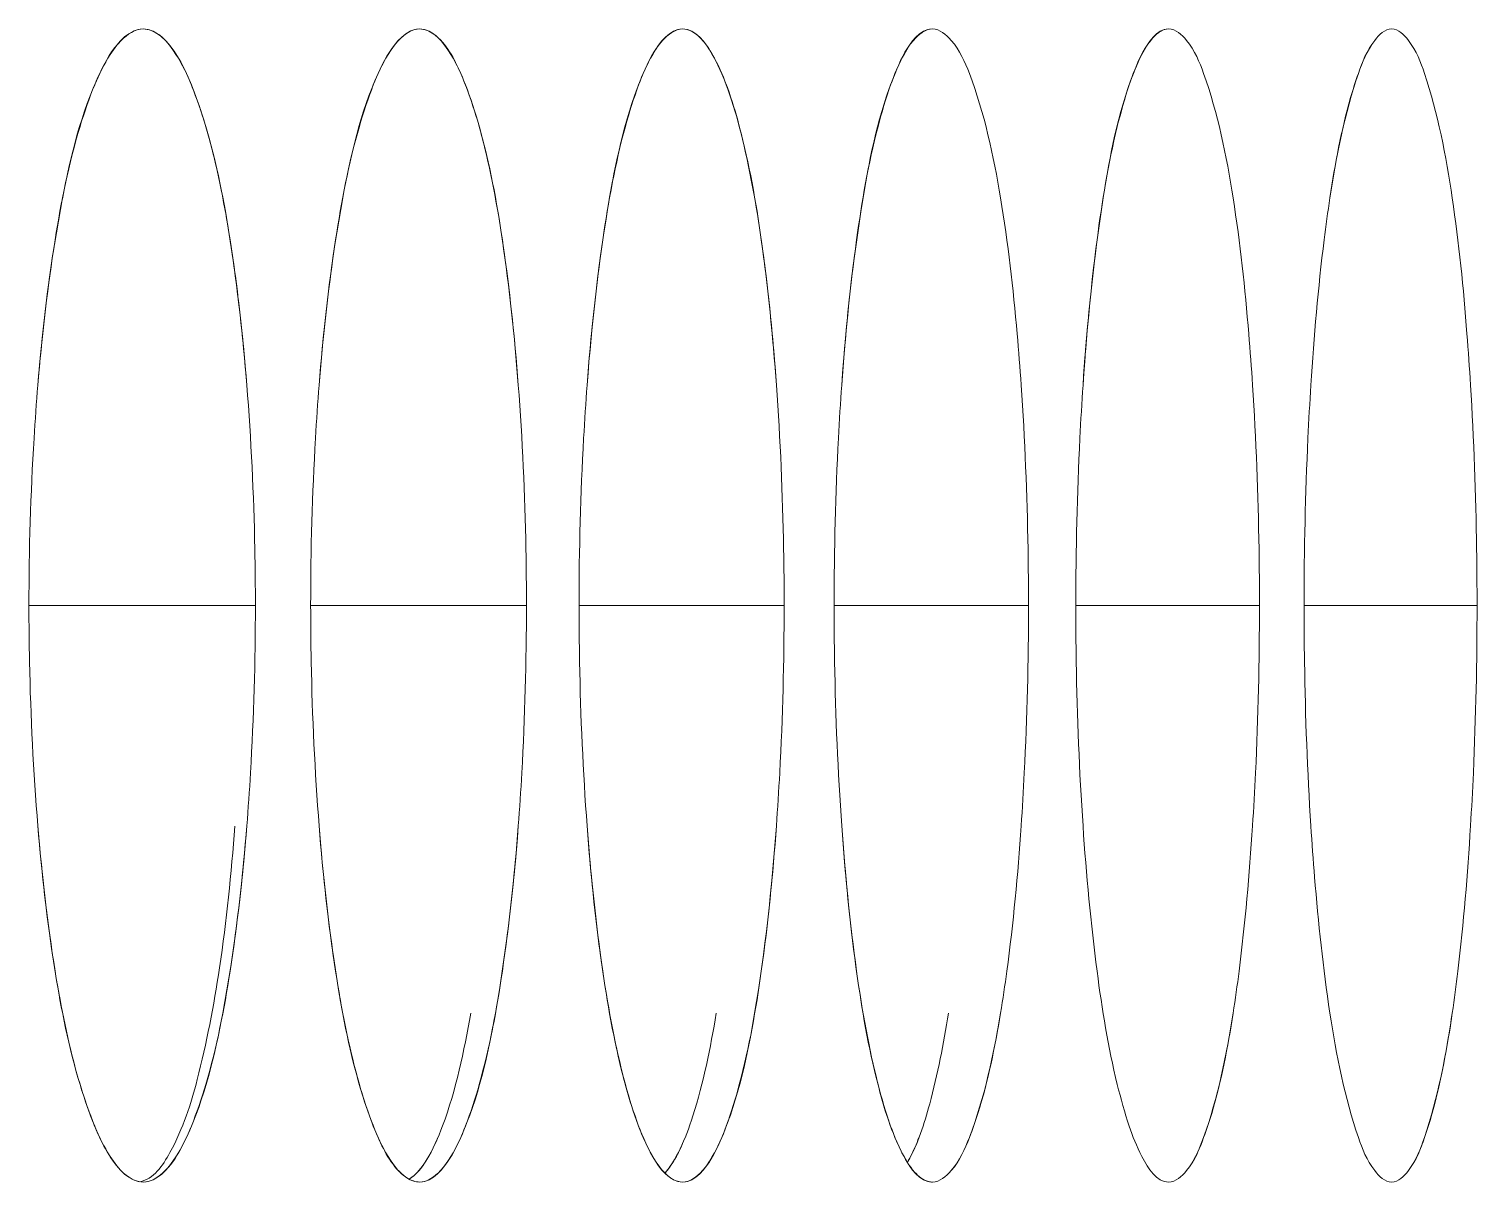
# Model space of a CAD drawing. Header units: millimetres. Extents: x 1177 to 4147, y 93 to 2194.
# Drawn here: x 2907.7 to 2915.24, y 1615.9 to 1621.9 of the extents above; entities that cross this region are included whole.
import ezdxf

# ---------------------------------------------------------------- set-up
doc = ezdxf.new("R2010")
doc.units = ezdxf.units.MM
doc.header["$LTSCALE"] = 0.1
doc.layers.add('标注', color=251, linetype='Continuous', lineweight=9)

msp = doc.modelspace()

# ---------------------------------------------------------------- linework, layer by layer
at = {"layer": '标注'}
for p, q in [((2907.7029, 1618.9044), (2908.881, 1618.9044)), ((2907.7029, 1618.9044), (2908.881, 1618.9044)), ((2909.1686, 1618.9044), (2910.2913, 1618.9044)), ((2909.1686, 1618.9044), (2910.2913, 1618.9044)), ((2910.565, 1618.9044), (2911.6321, 1618.9044)), ((2910.565, 1618.9044), (2911.6321, 1618.9044)), ((2911.892, 1618.9044), (2912.9035, 1618.9044)), ((2911.892, 1618.9044), (2912.9035, 1618.9044)), ((2913.1494, 1618.9044), (2914.1052, 1618.9044)), ((2913.1494, 1618.9044), (2914.1052, 1618.9044)), ((2914.3372, 1618.9044), (2915.2372, 1618.9044)), ((2914.3372, 1618.9044), (2915.2372, 1618.9044))]:
    msp.add_line(p, q, dxfattribs=at)
for points, knots in [([(2908.2975, 1621.9044), (2908.2254, 1621.9044), (2908.121, 1621.7813), (2908.0359, 1621.6008), (2907.9246, 1621.2776), (2907.8216, 1620.7575), (2907.7702, 1620.3046), (2907.7492, 1620.0517)], [0, 0, 0, 0, 0.108725, 0.198707, 0.314104, 0.617245, 1, 1, 1, 1]), ([(2908.2975, 1621.9044), (2908.2544, 1621.9044), (2908.1515, 1621.8328), (2908.1009, 1621.7343), (2908.0715, 1621.6727)], [0, 0, 0, 0, 0.386933, 1, 1, 1, 1]), ([(2908.4043, 1621.8527), (2908.396, 1621.8607), (2908.366, 1621.8869), (2908.326, 1621.9044), (2908.2975, 1621.9044)], [0, 0, 0, 0, 0.288854, 1, 1, 1, 1]), ([(2908.8364, 1620.0517), (2908.8162, 1620.3045), (2908.7664, 1620.7572), (2908.6662, 1621.2775), (2908.5569, 1621.6007), (2908.4732, 1621.7812), (2908.3693, 1621.9044), (2908.2975, 1621.9044)], [0, 0, 0, 0, 0.38312, 0.686351, 0.80168, 0.891533, 1, 1, 1, 1]), ([(2908.8364, 1620.0517), (2908.8191, 1620.2682), (2908.7776, 1620.6646), (2908.6848, 1621.194), (2908.5709, 1621.5821), (2908.468, 1621.7909), (2908.4043, 1621.8527)], [0, 0, 0, 0, 0.348125, 0.639047, 0.857939, 1, 1, 1, 1]), ([(2909.7355, 1621.9044), (2909.6655, 1621.9044), (2909.5664, 1621.7791), (2909.486, 1621.6006), (2909.3798, 1621.2769), (2909.2818, 1620.7571), (2909.2327, 1620.3045), (2909.2128, 1620.0517)], [0, 0, 0, 0, 0.106138, 0.195757, 0.311206, 0.615378, 1, 1, 1, 1]), ([(2909.7355, 1621.9044), (2909.6939, 1621.9044), (2909.5948, 1621.8309), (2909.548, 1621.734), (2909.52, 1621.6727)], [0, 0, 0, 0, 0.381268, 1, 1, 1, 1]), ([(2910.2488, 1620.0517), (2910.2296, 1620.3044), (2910.1822, 1620.7569), (2910.0869, 1621.2767), (2909.9827, 1621.6006), (2909.9038, 1621.779), (2909.8052, 1621.9044), (2909.7355, 1621.9044)], [0, 0, 0, 0, 0.384981, 0.689245, 0.80463, 0.894123, 1, 1, 1, 1]), ([(2910.2488, 1620.0517), (2910.2316, 1620.2785), (2910.1901, 1620.6906), (2910.0958, 1621.2373), (2909.9815, 1621.622), (2909.8757, 1621.8287), (2909.8087, 1621.8776)], [0, 0, 0, 0, 0.358786, 0.65392, 0.869192, 1, 1, 1, 1]), ([(2911.1041, 1621.9044), (2911.0362, 1621.9044), (2910.9425, 1621.7768), (2910.8668, 1621.6005), (2910.7658, 1621.2761), (2910.6727, 1620.7568), (2910.626, 1620.3044), (2910.607, 1620.0517)], [0, 0, 0, 0, 0.103563, 0.192833, 0.308341, 0.613538, 1, 1, 1, 1]), ([(2911.1041, 1621.9044), (2911.0641, 1621.9044), (2910.9689, 1621.8289), (2910.9257, 1621.7337), (2910.8993, 1621.6727)], [0, 0, 0, 0, 0.375316, 1, 1, 1, 1]), ([(2911.5918, 1620.0517), (2911.5736, 1620.3044), (2911.5286, 1620.7567), (2911.4383, 1621.2759), (2911.3392, 1621.6004), (2911.2648, 1621.7767), (2911.1718, 1621.9044), (2911.1041, 1621.9044)], [0, 0, 0, 0, 0.386814, 0.692105, 0.807551, 0.8967, 1, 1, 1, 1]), ([(2911.5918, 1620.0517), (2911.5747, 1620.2892), (2911.5335, 1620.7185), (2911.4378, 1621.276), (2911.3331, 1621.6384), (2911.231, 1621.8249), (2911.1742, 1621.8819), (2911.1453, 1621.895)], [0, 0, 0, 0, 0.370156, 0.669475, 0.880231, 0.950761, 1, 1, 1, 1]), ([(2912.4033, 1621.9044), (2912.3374, 1621.9044), (2912.2494, 1621.7745), (2912.1782, 1621.6004), (2912.0823, 1621.2753), (2911.9941, 1620.7566), (2911.9499, 1620.3043), (2911.9318, 1620.0517)], [0, 0, 0, 0, 0.101007, 0.189943, 0.305517, 0.61173, 1, 1, 1, 1]), ([(2912.4033, 1621.9044), (2912.3649, 1621.9044), (2912.2737, 1621.8268), (2912.234, 1621.7334), (2912.2091, 1621.6727)], [0, 0, 0, 0, 0.369072, 1, 1, 1, 1]), ([(2912.7583, 1621.0251), (2912.7218, 1621.2446), (2912.6601, 1621.5322), (2912.5321, 1621.8268), (2912.4416, 1621.9044), (2912.4033, 1621.9044)], [0, 0, 0, 0, 0.68191, 0.882647, 1, 1, 1, 1]), ([(2912.7583, 1621.0251), (2912.7218, 1621.2446), (2912.6601, 1621.5322), (2912.5321, 1621.8268), (2912.4416, 1621.9044), (2912.4033, 1621.9044)], [0, 0, 0, 0, 0.68191, 0.882647, 1, 1, 1, 1]), ([(2913.6329, 1621.9044), (2913.569, 1621.9044), (2913.4869, 1621.7721), (2913.42, 1621.6004), (2913.3293, 1621.2744), (2913.246, 1620.7564), (2913.2042, 1620.3043), (2913.1871, 1620.0517)], [0, 0, 0, 0, 0.098477, 0.187097, 0.302743, 0.609957, 1, 1, 1, 1]), ([(2913.6329, 1621.9044), (2913.596, 1621.9044), (2913.509, 1621.8245), (2913.4728, 1621.7331), (2913.4493, 1621.6727)], [0, 0, 0, 0, 0.362536, 1, 1, 1, 1]), ([(2913.9681, 1621.0251), (2913.9338, 1621.2442), (2913.8751, 1621.5315), (2913.7559, 1621.8245), (2913.6697, 1621.9044), (2913.6329, 1621.9044)], [0, 0, 0, 0, 0.686169, 0.886283, 1, 1, 1, 1]), ([(2913.9681, 1621.0251), (2913.9338, 1621.2442), (2913.8751, 1621.5315), (2913.7559, 1621.8245), (2913.6697, 1621.9044), (2913.6329, 1621.9044)], [0, 0, 0, 0, 0.686169, 0.886283, 1, 1, 1, 1]), ([(2914.7928, 1621.9044), (2914.7574, 1621.9044), (2914.6752, 1621.8222), (2914.5624, 1621.5314), (2914.5051, 1621.2439), (2914.4717, 1621.0251)], [0, 0, 0, 0, 0.110259, 0.309993, 1, 1, 1, 1]), ([(2914.7928, 1621.9044), (2914.7574, 1621.9044), (2914.6748, 1621.8221), (2914.6419, 1621.7328), (2914.6199, 1621.6727)], [0, 0, 0, 0, 0.355714, 1, 1, 1, 1]), ([(2915.1083, 1621.0251), (2915.0761, 1621.2438), (2915.0204, 1621.531), (2914.9099, 1621.8222), (2914.8281, 1621.9044), (2914.7928, 1621.9044)], [0, 0, 0, 0, 0.690419, 0.889948, 1, 1, 1, 1]), ([(2915.1083, 1621.0251), (2915.0761, 1621.2438), (2915.0204, 1621.531), (2914.9099, 1621.8222), (2914.8281, 1621.9044), (2914.7928, 1621.9044)], [0, 0, 0, 0, 0.690419, 0.889948, 1, 1, 1, 1]), ([(2908.0715, 1621.6727), (2907.9745, 1621.4695), (2907.8432, 1620.9253), (2907.7763, 1620.378), (2907.7492, 1620.0517)], [0, 0, 0, 0, 0.407378, 1, 1, 1, 1]), ([(2909.52, 1621.6727), (2909.4272, 1621.4685), (2909.3024, 1620.9244), (2909.2385, 1620.3779), (2909.2128, 1620.0517)], [0, 0, 0, 0, 0.406664, 1, 1, 1, 1]), ([(2910.8993, 1621.6727), (2910.8105, 1621.4676), (2910.6923, 1620.9236), (2910.6315, 1620.3777), (2910.607, 1620.0517)], [0, 0, 0, 0, 0.405977, 1, 1, 1, 1]), ([(2912.2091, 1621.6727), (2912.1245, 1621.4666), (2912.0128, 1620.9229), (2911.9551, 1620.3776), (2911.9318, 1620.0517)], [0, 0, 0, 0, 0.405318, 1, 1, 1, 1]), ([(2913.4493, 1621.6727), (2913.3691, 1621.4657), (2913.2638, 1620.9222), (2913.2091, 1620.3775), (2913.1871, 1620.0517)], [0, 0, 0, 0, 0.404689, 1, 1, 1, 1]), ([(2914.6199, 1621.6727), (2914.6048, 1621.6313), (2914.5385, 1621.4196), (2914.4985, 1621.2006), (2914.4717, 1621.0251)], [0, 0, 0, 0, 0.198639, 1, 1, 1, 1]), ([(2912.8653, 1620.0517), (2912.8593, 1620.1405), (2912.8339, 1620.4659), (2912.7972, 1620.7908), (2912.7583, 1621.0251)], [0, 0, 0, 0, 0.272625, 1, 1, 1, 1]), ([(2912.8653, 1620.0517), (2912.8593, 1620.1405), (2912.8339, 1620.4659), (2912.7972, 1620.7908), (2912.7583, 1621.0251)], [0, 0, 0, 0, 0.272625, 1, 1, 1, 1]), ([(2914.0692, 1620.0517), (2914.0635, 1620.1405), (2914.0396, 1620.4658), (2914.0049, 1620.7906), (2913.9681, 1621.0251)], [0, 0, 0, 0, 0.272718, 1, 1, 1, 1]), ([(2914.0692, 1620.0517), (2914.0635, 1620.1405), (2914.0396, 1620.4658), (2914.0049, 1620.7906), (2913.9681, 1621.0251)], [0, 0, 0, 0, 0.272718, 1, 1, 1, 1]), ([(2914.4717, 1621.0251), (2914.4607, 1620.9526), (2914.4166, 1620.6293), (2914.3888, 1620.3041), (2914.3728, 1620.0517)], [0, 0, 0, 0, 0.224713, 1, 1, 1, 1]), ([(2914.4717, 1621.0251), (2914.4607, 1620.9526), (2914.4166, 1620.6293), (2914.3888, 1620.3041), (2914.3728, 1620.0517)], [0, 0, 0, 0, 0.224713, 1, 1, 1, 1]), ([(2915.2034, 1620.0517), (2915.198, 1620.1405), (2915.1755, 1620.4657), (2915.1429, 1620.7905), (2915.1083, 1621.0251)], [0, 0, 0, 0, 0.272807, 1, 1, 1, 1]), ([(2915.2034, 1620.0517), (2915.198, 1620.1405), (2915.1755, 1620.4657), (2915.1429, 1620.7905), (2915.1083, 1621.0251)], [0, 0, 0, 0, 0.272807, 1, 1, 1, 1]), ([(2907.7492, 1620.0517), (2907.7416, 1619.9594), (2907.7143, 1619.5775), (2907.7029, 1619.1946), (2907.7029, 1618.9044)], [0, 0, 0, 0, 0.24195, 1, 1, 1, 1]), ([(2907.7492, 1620.0517), (2907.7416, 1619.9594), (2907.7143, 1619.5775), (2907.7029, 1619.1946), (2907.7029, 1618.9044)], [0, 0, 0, 0, 0.24195, 1, 1, 1, 1]), ([(2908.881, 1618.9044), (2908.881, 1619.0024), (2908.8772, 1619.3851), (2908.8591, 1619.7678), (2908.8364, 1620.0517)], [0, 0, 0, 0, 0.255919, 1, 1, 1, 1]), ([(2908.881, 1618.9044), (2908.881, 1619.0024), (2908.8772, 1619.3851), (2908.8591, 1619.7678), (2908.8364, 1620.0517)], [0, 0, 0, 0, 0.255919, 1, 1, 1, 1]), ([(2909.2128, 1620.0517), (2909.2055, 1619.9594), (2909.1795, 1619.5775), (2909.1686, 1619.1946), (2909.1686, 1618.9044)], [0, 0, 0, 0, 0.241915, 1, 1, 1, 1]), ([(2909.2128, 1620.0517), (2909.2055, 1619.9594), (2909.1795, 1619.5775), (2909.1686, 1619.1946), (2909.1686, 1618.9044)], [0, 0, 0, 0, 0.241915, 1, 1, 1, 1]), ([(2910.2913, 1618.9044), (2910.2913, 1619.0024), (2910.2876, 1619.3851), (2910.2704, 1619.7677), (2910.2488, 1620.0517)], [0, 0, 0, 0, 0.255939, 1, 1, 1, 1]), ([(2910.2913, 1618.9044), (2910.2913, 1619.0024), (2910.2876, 1619.3851), (2910.2704, 1619.7677), (2910.2488, 1620.0517)], [0, 0, 0, 0, 0.255939, 1, 1, 1, 1]), ([(2910.607, 1620.0517), (2910.6001, 1619.9594), (2910.5753, 1619.5774), (2910.565, 1619.1946), (2910.565, 1618.9044)], [0, 0, 0, 0, 0.241881, 1, 1, 1, 1]), ([(2910.607, 1620.0517), (2910.6001, 1619.9594), (2910.5753, 1619.5774), (2910.565, 1619.1946), (2910.565, 1618.9044)], [0, 0, 0, 0, 0.241881, 1, 1, 1, 1]), ([(2911.6321, 1618.9044), (2911.6321, 1619.0024), (2911.6287, 1619.3851), (2911.6124, 1619.7677), (2911.5918, 1620.0517)], [0, 0, 0, 0, 0.255958, 1, 1, 1, 1]), ([(2911.6321, 1618.9044), (2911.6321, 1619.0024), (2911.6287, 1619.3851), (2911.6124, 1619.7677), (2911.5918, 1620.0517)], [0, 0, 0, 0, 0.255958, 1, 1, 1, 1]), ([(2911.9318, 1620.0517), (2911.9253, 1619.9594), (2911.9018, 1619.5774), (2911.892, 1619.1946), (2911.892, 1618.9044)], [0, 0, 0, 0, 0.24185, 1, 1, 1, 1]), ([(2911.9318, 1620.0517), (2911.9253, 1619.9594), (2911.9018, 1619.5774), (2911.892, 1619.1946), (2911.892, 1618.9044)], [0, 0, 0, 0, 0.24185, 1, 1, 1, 1]), ([(2912.9035, 1618.9044), (2912.9035, 1619.0024), (2912.9002, 1619.385), (2912.8848, 1619.7676), (2912.8653, 1620.0517)], [0, 0, 0, 0, 0.255977, 1, 1, 1, 1]), ([(2912.9035, 1618.9044), (2912.9035, 1619.0024), (2912.9002, 1619.385), (2912.8848, 1619.7676), (2912.8653, 1620.0517)], [0, 0, 0, 0, 0.255977, 1, 1, 1, 1]), ([(2913.1871, 1620.0517), (2913.1809, 1619.9594), (2913.1587, 1619.5773), (2913.1494, 1619.1946), (2913.1494, 1618.9044)], [0, 0, 0, 0, 0.24182, 1, 1, 1, 1]), ([(2913.1871, 1620.0517), (2913.1809, 1619.9594), (2913.1587, 1619.5773), (2913.1494, 1619.1946), (2913.1494, 1618.9044)], [0, 0, 0, 0, 0.24182, 1, 1, 1, 1]), ([(2914.1052, 1618.9044), (2914.1052, 1619.0024), (2914.1021, 1619.385), (2914.0876, 1619.7676), (2914.0692, 1620.0517)], [0, 0, 0, 0, 0.255994, 1, 1, 1, 1]), ([(2914.1052, 1618.9044), (2914.1052, 1619.0024), (2914.1021, 1619.385), (2914.0876, 1619.7676), (2914.0692, 1620.0517)], [0, 0, 0, 0, 0.255994, 1, 1, 1, 1]), ([(2914.3728, 1620.0517), (2914.3669, 1619.9593), (2914.346, 1619.5773), (2914.3372, 1619.1945), (2914.3372, 1618.9044)], [0, 0, 0, 0, 0.241791, 1, 1, 1, 1]), ([(2914.3728, 1620.0517), (2914.3669, 1619.9593), (2914.346, 1619.5773), (2914.3372, 1619.1945), (2914.3372, 1618.9044)], [0, 0, 0, 0, 0.241791, 1, 1, 1, 1]), ([(2915.2372, 1618.9044), (2915.2372, 1619.0024), (2915.2344, 1619.385), (2915.2207, 1619.7675), (2915.2034, 1620.0517)], [0, 0, 0, 0, 0.256011, 1, 1, 1, 1]), ([(2915.2372, 1618.9044), (2915.2372, 1619.0024), (2915.2344, 1619.385), (2915.2207, 1619.7675), (2915.2034, 1620.0517)], [0, 0, 0, 0, 0.256011, 1, 1, 1, 1]), ([(2907.7029, 1618.9044), (2907.7029, 1618.8065), (2907.7069, 1618.4237), (2907.7257, 1618.041), (2907.7492, 1617.7572)], [0, 0, 0, 0, 0.255902, 1, 1, 1, 1]), ([(2907.7029, 1618.9044), (2907.7029, 1618.8065), (2907.7069, 1618.4237), (2907.7257, 1618.041), (2907.7492, 1617.7572)], [0, 0, 0, 0, 0.255902, 1, 1, 1, 1]), ([(2908.8364, 1617.7572), (2908.8438, 1617.8495), (2908.8701, 1618.2313), (2908.881, 1618.6143), (2908.881, 1618.9044)], [0, 0, 0, 0, 0.241923, 1, 1, 1, 1]), ([(2908.8364, 1617.7572), (2908.8438, 1617.8495), (2908.8701, 1618.2313), (2908.881, 1618.6143), (2908.881, 1618.9044)], [0, 0, 0, 0, 0.241923, 1, 1, 1, 1]), ([(2909.1686, 1618.9044), (2909.1686, 1618.8065), (2909.1724, 1618.4237), (2909.1904, 1618.0411), (2909.2128, 1617.7572)], [0, 0, 0, 0, 0.255923, 1, 1, 1, 1]), ([(2909.1686, 1618.9044), (2909.1686, 1618.8065), (2909.1724, 1618.4237), (2909.1904, 1618.0411), (2909.2128, 1617.7572)], [0, 0, 0, 0, 0.255923, 1, 1, 1, 1]), ([(2910.2488, 1617.7572), (2910.2559, 1617.8495), (2910.2809, 1618.2314), (2910.2913, 1618.6143), (2910.2913, 1618.9044)], [0, 0, 0, 0, 0.241889, 1, 1, 1, 1]), ([(2910.2488, 1617.7572), (2910.2559, 1617.8495), (2910.2809, 1618.2314), (2910.2913, 1618.6143), (2910.2913, 1618.9044)], [0, 0, 0, 0, 0.241889, 1, 1, 1, 1]), ([(2910.565, 1618.9044), (2910.565, 1618.8065), (2910.5686, 1618.4238), (2910.5857, 1618.0411), (2910.607, 1617.7572)], [0, 0, 0, 0, 0.255943, 1, 1, 1, 1]), ([(2910.565, 1618.9044), (2910.565, 1618.8065), (2910.5686, 1618.4238), (2910.5857, 1618.0411), (2910.607, 1617.7572)], [0, 0, 0, 0, 0.255943, 1, 1, 1, 1]), ([(2911.5918, 1617.7572), (2911.5985, 1617.8495), (2911.6223, 1618.2315), (2911.6321, 1618.6143), (2911.6321, 1618.9044)], [0, 0, 0, 0, 0.241857, 1, 1, 1, 1]), ([(2911.5918, 1617.7572), (2911.5985, 1617.8495), (2911.6223, 1618.2315), (2911.6321, 1618.6143), (2911.6321, 1618.9044)], [0, 0, 0, 0, 0.241857, 1, 1, 1, 1]), ([(2911.892, 1618.9044), (2911.892, 1618.8065), (2911.8954, 1618.4238), (2911.9116, 1618.0412), (2911.9318, 1617.7572)], [0, 0, 0, 0, 0.255962, 1, 1, 1, 1]), ([(2911.892, 1618.9044), (2911.892, 1618.8065), (2911.8954, 1618.4238), (2911.9116, 1618.0412), (2911.9318, 1617.7572)], [0, 0, 0, 0, 0.255962, 1, 1, 1, 1]), ([(2912.8653, 1617.7572), (2912.8717, 1617.8495), (2912.8942, 1618.2315), (2912.9035, 1618.6143), (2912.9035, 1618.9044)], [0, 0, 0, 0, 0.241827, 1, 1, 1, 1]), ([(2912.8653, 1617.7572), (2912.8717, 1617.8495), (2912.8942, 1618.2315), (2912.9035, 1618.6143), (2912.9035, 1618.9044)], [0, 0, 0, 0, 0.241827, 1, 1, 1, 1]), ([(2913.1494, 1618.9044), (2913.1494, 1618.8065), (2913.1527, 1618.4238), (2913.168, 1618.0412), (2913.1871, 1617.7572)], [0, 0, 0, 0, 0.25598, 1, 1, 1, 1]), ([(2913.1494, 1618.9044), (2913.1494, 1618.8065), (2913.1527, 1618.4238), (2913.168, 1618.0412), (2913.1871, 1617.7572)], [0, 0, 0, 0, 0.25598, 1, 1, 1, 1]), ([(2914.0692, 1617.7572), (2914.0752, 1617.8495), (2914.0964, 1618.2316), (2914.1052, 1618.6143), (2914.1052, 1618.9044)], [0, 0, 0, 0, 0.241798, 1, 1, 1, 1]), ([(2914.0692, 1617.7572), (2914.0752, 1617.8495), (2914.0964, 1618.2316), (2914.1052, 1618.6143), (2914.1052, 1618.9044)], [0, 0, 0, 0, 0.241798, 1, 1, 1, 1]), ([(2914.3372, 1618.9044), (2914.3372, 1618.8065), (2914.3403, 1618.4238), (2914.3547, 1618.0413), (2914.3728, 1617.7572)], [0, 0, 0, 0, 0.255998, 1, 1, 1, 1]), ([(2914.3372, 1618.9044), (2914.3372, 1618.8065), (2914.3403, 1618.4238), (2914.3547, 1618.0413), (2914.3728, 1617.7572)], [0, 0, 0, 0, 0.255998, 1, 1, 1, 1]), ([(2915.2034, 1617.7572), (2915.209, 1617.8495), (2915.229, 1618.2316), (2915.2372, 1618.6143), (2915.2372, 1618.9044)], [0, 0, 0, 0, 0.241771, 1, 1, 1, 1]), ([(2915.2034, 1617.7572), (2915.209, 1617.8495), (2915.229, 1618.2316), (2915.2372, 1618.6143), (2915.2372, 1618.9044)], [0, 0, 0, 0, 0.241771, 1, 1, 1, 1]), ([(2907.7492, 1617.7572), (2907.7702, 1617.5043), (2907.8216, 1617.0514), (2907.9246, 1616.5312), (2908.0359, 1616.2081), (2908.121, 1616.0275), (2908.2254, 1615.9044), (2908.2975, 1615.9044)], [0, 0, 0, 0, 0.382755, 0.685896, 0.801293, 0.891275, 1, 1, 1, 1]), ([(2907.7492, 1617.7572), (2907.7669, 1617.5443), (2907.8091, 1617.1534), (2907.9022, 1616.6303), (2908.0162, 1616.242), (2908.1178, 1616.0323), (2908.1798, 1615.9667)], [0, 0, 0, 0, 0.344652, 0.634249, 0.854362, 1, 1, 1, 1]), ([(2908.2794, 1615.906), (2908.351, 1615.9186), (2908.4861, 1616.1196), (2908.6012, 1616.4901), (2908.7118, 1617.0693), (2908.7555, 1617.5096), (2908.7742, 1617.7561)], [0, 0, 0, 0, 0.111468, 0.318884, 0.621199, 1, 1, 1, 1]), ([(2908.2975, 1615.9044), (2908.3693, 1615.9044), (2908.4732, 1616.0276), (2908.5569, 1616.2081), (2908.6662, 1616.5314), (2908.7664, 1617.0516), (2908.8162, 1617.5043), (2908.8364, 1617.7572)], [0, 0, 0, 0, 0.108467, 0.19832, 0.313649, 0.61688, 1, 1, 1, 1]), ([(2908.5218, 1616.1362), (2908.6175, 1616.3396), (2908.7456, 1616.884), (2908.8104, 1617.4309), (2908.8364, 1617.7572)], [0, 0, 0, 0, 0.407112, 1, 1, 1, 1]), ([(2909.2128, 1617.7572), (2909.2327, 1617.5044), (2909.2818, 1617.0517), (2909.3798, 1616.532), (2909.486, 1616.2082), (2909.5664, 1616.0298), (2909.6655, 1615.9044), (2909.7355, 1615.9044)], [0, 0, 0, 0, 0.384622, 0.688794, 0.804243, 0.893862, 1, 1, 1, 1]), ([(2909.2128, 1617.7572), (2909.2304, 1617.5339), (2909.2727, 1617.1273), (2909.3674, 1616.5867), (2909.4823, 1616.2005), (2909.5864, 1615.9933), (2909.6518, 1615.9392)], [0, 0, 0, 0, 0.354996, 0.648712, 0.865362, 1, 1, 1, 1]), ([(2909.7355, 1615.9044), (2909.8052, 1615.9044), (2909.9038, 1616.0299), (2909.9827, 1616.2083), (2910.0869, 1616.5322), (2910.1822, 1617.0519), (2910.2296, 1617.5044), (2910.2488, 1617.7572)], [0, 0, 0, 0, 0.105877, 0.19537, 0.310755, 0.615019, 1, 1, 1, 1]), ([(2909.9492, 1616.1362), (2910.0408, 1616.3405), (2910.1623, 1616.8848), (2910.224, 1617.4311), (2910.2488, 1617.7572)], [0, 0, 0, 0, 0.406408, 1, 1, 1, 1]), ([(2910.607, 1617.7572), (2910.626, 1617.5044), (2910.6727, 1617.052), (2910.7658, 1616.5328), (2910.8668, 1616.2083), (2910.9425, 1616.032), (2911.0362, 1615.9044), (2911.1041, 1615.9044)], [0, 0, 0, 0, 0.386462, 0.691659, 0.807167, 0.896437, 1, 1, 1, 1]), ([(2910.607, 1617.7572), (2910.6246, 1617.5233), (2910.6666, 1617.0995), (2910.7632, 1616.5469), (2910.868, 1616.1852), (2910.9691, 1615.9953), (2911.0244, 1615.9349), (2911.053, 1615.9188)], [0, 0, 0, 0, 0.366167, 0.664077, 0.876453, 0.948818, 1, 1, 1, 1]), ([(2911.1041, 1615.9044), (2911.1718, 1615.9044), (2911.2648, 1616.0322), (2911.3392, 1616.2084), (2911.4383, 1616.533), (2911.5286, 1617.0522), (2911.5736, 1617.5045), (2911.5918, 1617.7572)], [0, 0, 0, 0, 0.1033, 0.192449, 0.307895, 0.613186, 1, 1, 1, 1]), ([(2911.3072, 1616.1362), (2911.3946, 1616.3415), (2911.5096, 1616.8856), (2911.5683, 1617.4312), (2911.5918, 1617.7572)], [0, 0, 0, 0, 0.405731, 1, 1, 1, 1]), ([(2911.9318, 1617.7572), (2911.9499, 1617.5045), (2911.9941, 1617.0523), (2912.0823, 1616.5336), (2912.1782, 1616.2084), (2912.2494, 1616.0344), (2912.3374, 1615.9044), (2912.4033, 1615.9044)], [0, 0, 0, 0, 0.38827, 0.694483, 0.810057, 0.898993, 1, 1, 1, 1]), ([(2911.9318, 1617.7572), (2911.9493, 1617.5125), (2911.9911, 1617.0723), (2912.0882, 1616.5058), (2912.194, 1616.1429), (2912.2959, 1615.9639), (2912.3547, 1615.9142), (2912.3827, 1615.907)], [0, 0, 0, 0, 0.378761, 0.681383, 0.888916, 0.955378, 1, 1, 1, 1]), ([(2912.7583, 1616.7838), (2912.7703, 1616.8562), (2912.8181, 1617.1792), (2912.8481, 1617.5047), (2912.8653, 1617.7572)], [0, 0, 0, 0, 0.224887, 1, 1, 1, 1]), ([(2912.7583, 1616.7838), (2912.7703, 1616.8562), (2912.8181, 1617.1792), (2912.8481, 1617.5047), (2912.8653, 1617.7572)], [0, 0, 0, 0, 0.224887, 1, 1, 1, 1]), ([(2913.1871, 1617.7572), (2913.2042, 1617.5046), (2913.246, 1617.0525), (2913.3293, 1616.5344), (2913.42, 1616.2085), (2913.4869, 1616.0368), (2913.569, 1615.9044), (2913.6329, 1615.9044)], [0, 0, 0, 0, 0.390043, 0.697257, 0.812903, 0.901523, 1, 1, 1, 1]), ([(2913.1871, 1617.7572), (2913.2042, 1617.5046), (2913.246, 1617.0525), (2913.3293, 1616.5344), (2913.42, 1616.2085), (2913.4869, 1616.0368), (2913.569, 1615.9044), (2913.6329, 1615.9044)], [0, 0, 0, 0, 0.390043, 0.697257, 0.812903, 0.901523, 1, 1, 1, 1]), ([(2913.9681, 1616.7838), (2913.9795, 1616.8562), (2914.0247, 1617.1794), (2914.0529, 1617.5048), (2914.0692, 1617.7572)], [0, 0, 0, 0, 0.22477, 1, 1, 1, 1]), ([(2913.9681, 1616.7838), (2913.9795, 1616.8562), (2914.0247, 1617.1794), (2914.0529, 1617.5048), (2914.0692, 1617.7572)], [0, 0, 0, 0, 0.22477, 1, 1, 1, 1]), ([(2914.3728, 1617.7572), (2914.3784, 1617.6684), (2914.402, 1617.3431), (2914.4359, 1617.0183), (2914.4717, 1616.7838)], [0, 0, 0, 0, 0.272759, 1, 1, 1, 1]), ([(2914.3728, 1617.7572), (2914.3784, 1617.6684), (2914.402, 1617.3431), (2914.4359, 1617.0183), (2914.4717, 1616.7838)], [0, 0, 0, 0, 0.272759, 1, 1, 1, 1]), ([(2915.1083, 1616.7838), (2915.119, 1616.8563), (2915.1615, 1617.1796), (2915.1881, 1617.5048), (2915.2034, 1617.7572)], [0, 0, 0, 0, 0.224659, 1, 1, 1, 1]), ([(2915.1083, 1616.7838), (2915.119, 1616.8563), (2915.1615, 1617.1796), (2915.1881, 1617.5048), (2915.2034, 1617.7572)], [0, 0, 0, 0, 0.224659, 1, 1, 1, 1]), ([(2909.6811, 1615.9201), (2909.7189, 1615.9424), (2909.7885, 1616.0343), (2909.9109, 1616.3191), (2909.967, 1616.5845), (2910.0017, 1616.7827)], [0, 0, 0, 0, 0.140778, 0.353745, 1, 1, 1, 1]), ([(2911.0135, 1615.9532), (2911.0443, 1615.987), (2911.0994, 1616.0843), (2911.2003, 1616.3588), (2911.2489, 1616.6026), (2911.2788, 1616.7827)], [0, 0, 0, 0, 0.156313, 0.375879, 1, 1, 1, 1]), ([(2912.2757, 1616.0107), (2912.3291, 1616.1033), (2912.4105, 1616.3621), (2912.4616, 1616.624), (2912.4865, 1616.7827)], [0, 0, 0, 0, 0.39943, 1, 1, 1, 1]), ([(2912.4033, 1615.9044), (2912.4416, 1615.9044), (2912.5321, 1615.9821), (2912.6601, 1616.2766), (2912.7218, 1616.5643), (2912.7583, 1616.7838)], [0, 0, 0, 0, 0.117353, 0.31809, 1, 1, 1, 1]), ([(2912.5958, 1616.1362), (2912.6124, 1616.1774), (2912.6852, 1616.3883), (2912.729, 1616.6079), (2912.7583, 1616.7838)], [0, 0, 0, 0, 0.199577, 1, 1, 1, 1]), ([(2913.6329, 1615.9044), (2913.6697, 1615.9044), (2913.7559, 1615.9843), (2913.8751, 1616.2774), (2913.9338, 1616.5647), (2913.9681, 1616.7838)], [0, 0, 0, 0, 0.113717, 0.313831, 1, 1, 1, 1]), ([(2913.8147, 1616.1362), (2913.8305, 1616.1775), (2913.8993, 1616.3888), (2913.9406, 1616.6081), (2913.9681, 1616.7838)], [0, 0, 0, 0, 0.199032, 1, 1, 1, 1]), ([(2914.4717, 1616.7838), (2914.5051, 1616.5649), (2914.5624, 1616.2775), (2914.6752, 1615.9866), (2914.7574, 1615.9044), (2914.7928, 1615.9044)], [0, 0, 0, 0, 0.690007, 0.889741, 1, 1, 1, 1]), ([(2914.4717, 1616.7838), (2914.5051, 1616.5649), (2914.5624, 1616.2775), (2914.6752, 1615.9866), (2914.7574, 1615.9044), (2914.7928, 1615.9044)], [0, 0, 0, 0, 0.690007, 0.889741, 1, 1, 1, 1]), ([(2914.7928, 1615.9044), (2914.8281, 1615.9044), (2914.9099, 1615.9867), (2915.0204, 1616.2778), (2915.0761, 1616.565), (2915.1083, 1616.7838)], [0, 0, 0, 0, 0.110052, 0.309581, 1, 1, 1, 1]), ([(2914.964, 1616.1362), (2914.9788, 1616.1776), (2915.0438, 1616.3894), (2915.0824, 1616.6083), (2915.1083, 1616.7838)], [0, 0, 0, 0, 0.198508, 1, 1, 1, 1]), ([(2908.2975, 1615.9044), (2908.3405, 1615.9044), (2908.4431, 1615.976), (2908.4928, 1616.0746), (2908.5218, 1616.1362)], [0, 0, 0, 0, 0.386942, 1, 1, 1, 1]), ([(2909.6811, 1615.9201), (2909.7122, 1615.9385), (2909.7714, 1616.0086), (2909.8101, 1616.0877), (2909.8305, 1616.1358)], [0, 0, 0, 0, 0.409155, 1, 1, 1, 1]), ([(2909.7355, 1615.9044), (2909.7769, 1615.9044), (2909.8757, 1615.9779), (2909.9217, 1616.0749), (2909.9492, 1616.1362)], [0, 0, 0, 0, 0.38124, 1, 1, 1, 1]), ([(2911.0135, 1615.9532), (2911.023, 1615.9636), (2911.066, 1616.0193), (2911.0957, 1616.0839), (2911.1166, 1616.1358)], [0, 0, 0, 0, 0.202158, 1, 1, 1, 1]), ([(2911.1041, 1615.9044), (2911.1439, 1615.9044), (2911.2388, 1615.9799), (2911.2812, 1616.0752), (2911.3072, 1616.1362)], [0, 0, 0, 0, 0.375248, 1, 1, 1, 1]), ([(2912.2757, 1616.0107), (2912.2808, 1616.0196), (2912.3027, 1616.06), (2912.3206, 1616.1024), (2912.3333, 1616.1358)], [0, 0, 0, 0, 0.222587, 1, 1, 1, 1]), ([(2912.4033, 1615.9044), (2912.4416, 1615.9044), (2912.5324, 1615.9821), (2912.5713, 1616.0755), (2912.5958, 1616.1362)], [0, 0, 0, 0, 0.368963, 1, 1, 1, 1]), ([(2913.6329, 1615.9044), (2913.6696, 1615.9044), (2913.7563, 1615.9844), (2913.7917, 1616.0758), (2913.8147, 1616.1362)], [0, 0, 0, 0, 0.362385, 1, 1, 1, 1]), ([(2914.7928, 1615.9044), (2914.828, 1615.9044), (2914.9103, 1615.9868), (2914.9424, 1616.0761), (2914.964, 1616.1362)], [0, 0, 0, 0, 0.35552, 1, 1, 1, 1]), ([(2908.1798, 1615.9667), (2908.189, 1615.9571), (2908.2212, 1615.9263), (2908.2658, 1615.9044), (2908.2975, 1615.9044)], [0, 0, 0, 0, 0.294748, 1, 1, 1, 1]), ([(2909.6518, 1615.9392), (2909.6584, 1615.9337), (2909.6829, 1615.9156), (2909.7135, 1615.9044), (2909.7355, 1615.9044)], [0, 0, 0, 0, 0.281138, 1, 1, 1, 1]), ([(2912.3827, 1615.907), (2912.3861, 1615.9062), (2912.3929, 1615.9049), (2912.3998, 1615.9044), (2912.4033, 1615.9044)], [0, 0, 0, 0, 0.50399, 1, 1, 1, 1])]:
    msp.add_open_spline(points, degree=3, knots=knots, dxfattribs=at)
for points in [[(2909.8087, 1621.8776), (2909.7877, 1621.893), (2909.7615, 1621.9044), (2909.7355, 1621.9044)], [(2911.1453, 1621.895), (2911.1325, 1621.9009), (2911.1182, 1621.9044), (2911.1041, 1621.9044)], [(2911.053, 1615.9188), (2911.0684, 1615.9102), (2911.0864, 1615.9044), (2911.1041, 1615.9044)]]:
    msp.add_open_spline(points, degree=3, dxfattribs=at)

doc.saveas('drawing.dxf')
